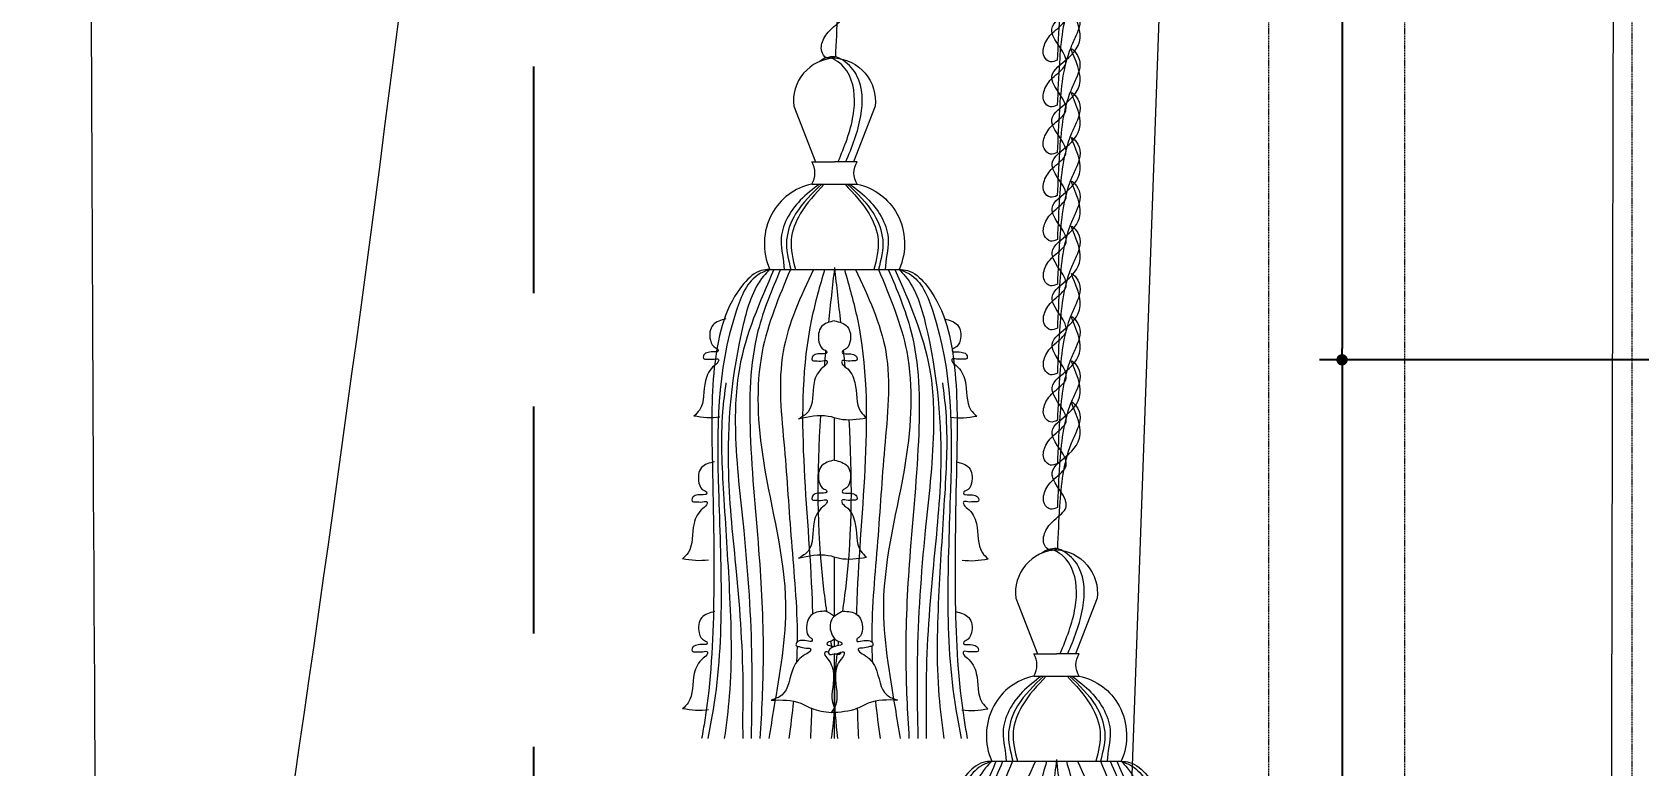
# Model space of a CAD drawing. Header units: inches. Extents: x 274057 to 444617, y 490067 to 635630.
# Drawn here: x 359042.5 to 359396.7, y 492868 to 493029.7 of the extents above; entities that cross this region are included whole.
import ezdxf

# ---------------------------------------------------------------- set-up
doc = ezdxf.new("R2010")
doc.units = ezdxf.units.IN
doc.header["$MEASUREMENT"] = 0
doc.linetypes.add('HIDDEN', pattern=[0.375, 0.25, -0.125])
doc.layers.add('CQ Architectural Window', color=8, linetype='HIDDEN', lineweight=18)
for name, color, linetype in [('CQ curtains and frames', 252, 'Continuous'), ('CQ PANEL DIMENSION', 1, 'Continuous'), ('CQ spot detail elevation', 1, 'Continuous'), ('curtain', 253, 'Continuous'), ('FURNITURE', 252, 'Continuous'), ('gypsum', 31, 'Continuous')]:
    doc.layers.add(name, color=color, linetype=linetype)
doc.styles.get("Standard").update_dxf_attribs({"font": 'arial.ttf'})
doc.dimstyles.new('chester 15', dxfattribs={"dimscale": 0.15, "dimtxt": 150, "dimasz": 100, "dimexe": 100, "dimexo": 0, "dimgap": 80, "dimtad": 1, "dimdec": 0, "dimzin": 0, "dimdsep": 46, "dimtxsty": 'Standard', "dimblk": 'DOT', "dimcen": 100, "dimclrd": 1, "dimclre": 1, "dimclrt": 3, "dimadec": 0, "dimazin": 0, "dimtfac": 1, "dimtdec": 0, "dimtofl": 0, "dimtmove": 0, "dimatfit": 3, "dimfxl": 1, "dimtolj": 1, "dimtzin": 0, "dimlwd": -1, "dimarcsym": 0})
doc.dimstyles.new('chester 5', dxfattribs={"dimscale": 0.05, "dimtxt": 150, "dimasz": 50, "dimexe": 100, "dimexo": 0, "dimgap": 80, "dimtad": 1, "dimdec": 0, "dimzin": 0, "dimdsep": 46, "dimtxsty": 'Standard', "dimblk": 'DOT', "dimcen": 100, "dimclrd": 1, "dimclre": 1, "dimclrt": 3, "dimadec": 0, "dimazin": 0, "dimtfac": 1, "dimtdec": 0, "dimtofl": 0, "dimtmove": 0, "dimatfit": 3, "dimfxl": 1, "dimtolj": 1, "dimtzin": 0, "dimlwd": -1, "dimarcsym": 0})

# ---------------------------------------------------------------- blocks, each defined once
blk = doc.blocks.new('ff-15 window')
at = {"layer": 'CQ Architectural Window', "elevation": -0.03}
for points in [[(354831.91, 513252.52), (359931.91, 513252.52), (359931.91, 510602.52), (354831.91, 510602.52)], [(359881.91, 513202.52), (358971.91, 513202.52), (358971.91, 510652.52), (359881.91, 510652.52)], [(359851.91, 513172.52), (359001.91, 513172.52), (359001.91, 510682.52), (359851.91, 510682.52)]]:
    blk.add_lwpolyline(points, close=True, dxfattribs=at)
blk = doc.blocks.new('_Dot')
at = {"color": 0, "linetype": 'ByBlock', "lineweight": -2}
blk.add_line((-0.5, 0), (-1, 0), dxfattribs=at)
at = {"color": 0, "linetype": 'ByBlock', "const_width": 0.5}
blk.add_lwpolyline([(-0.25, 0, 1), (0.25, 0, 1)], format="xyb", close=True, dxfattribs=at)
blk = doc.blocks.new('*D1277')
at = {"layer": 'CQ PANEL DIMENSION', "color": 1, "lineweight": -2, "transparency": 16777216}
for p, q in [((359413.14, 495198.07), (358858.81, 495198.07)), ((359395.1, 492094.74), (358858.81, 492094.74))]:
    blk.add_line(p, q, dxfattribs=at)
at = {"layer": 'CQ PANEL DIMENSION', "color": 1, "transparency": 16777216}
blk.add_line((358873.81, 495183.07), (358873.81, 492109.74), dxfattribs=at)
at = {"layer": 'Defpoints', "color": 0, "transparency": 16777216}
for p in [(359413.14, 495198.07, 0), (358873.81, 492094.74), (359395.1, 492094.74, -0.03)]:
    blk.add_point(p, dxfattribs=at)
at = {"layer": 'CQ PANEL DIMENSION', "color": 1, "transparency": 16777216, "xscale": 15, "yscale": 15, "zscale": 15}
for p, rotation in [((358873.81, 495198.07), 90), ((358873.81, 492094.74), 270)]:
    blk.add_blockref('_Dot', p, dxfattribs=dict(at, rotation=rotation))
at = {"layer": 'CQ PANEL DIMENSION', "color": 3, "transparency": 16777216, "insert": (358850.32, 493646.4), "char_height": 22.5, "attachment_point": 5, "rotation": 90}
blk.add_mtext('\\A1;3103', dxfattribs=at)
blk = doc.blocks.new('*D1044')
at = {"layer": 'CQ PANEL DIMENSION', "color": 1, "lineweight": -2, "transparency": 16777216}
for p, q in [((361673.43, 517521.28), (361536.56, 517521.28)), ((361731.43, 517262.03), (361536.56, 517262.03))]:
    blk.add_line(p, q, dxfattribs=at)
at = {"layer": 'CQ PANEL DIMENSION', "color": 1, "transparency": 16777216}
blk.add_line((361541.56, 517518.78), (361541.56, 517264.53), dxfattribs=at)
at = {"layer": 'Defpoints', "color": 0, "transparency": 16777216}
for p in [(361673.43, 517521.28, 0), (361541.56, 517262.03), (361731.43, 517262.03, 0)]:
    blk.add_point(p, dxfattribs=at)
at = {"layer": 'CQ PANEL DIMENSION', "color": 1, "transparency": 16777216, "xscale": 2.5, "yscale": 2.5, "zscale": 2.5}
for p, rotation in [((361541.56, 517521.28), 90), ((361541.56, 517262.03), 270)]:
    blk.add_blockref('_Dot', p, dxfattribs=dict(at, rotation=rotation))
at = {"layer": 'CQ PANEL DIMENSION', "color": 3, "transparency": 16777216, "insert": (361533.73, 517391.66), "char_height": 7.5, "attachment_point": 5, "rotation": 90}
blk.add_mtext('\\A1;259', dxfattribs=at)
blk = doc.blocks.new('*D1001')
at = {"layer": 'CQ PANEL DIMENSION', "color": 1, "lineweight": -2, "transparency": 16777216}
for p, q in [((361731.43, 517262.03), (361536.56, 517262.03)), ((361696.43, 516517.28), (361536.56, 516517.28))]:
    blk.add_line(p, q, dxfattribs=at)
at = {"layer": 'CQ PANEL DIMENSION', "color": 1, "transparency": 16777216}
blk.add_line((361541.56, 517259.53), (361541.56, 516519.78), dxfattribs=at)
at = {"layer": 'Defpoints', "color": 0, "transparency": 16777216}
for p in [(361731.43, 517262.03, 0), (361541.56, 516517.28), (361696.43, 516517.28, 0)]:
    blk.add_point(p, dxfattribs=at)
at = {"layer": 'CQ PANEL DIMENSION', "color": 1, "transparency": 16777216, "xscale": 2.5, "yscale": 2.5, "zscale": 2.5}
for p, rotation in [((361541.56, 517262.03), 90), ((361541.56, 516517.28), 270)]:
    blk.add_blockref('_Dot', p, dxfattribs=dict(at, rotation=rotation))
at = {"layer": 'CQ PANEL DIMENSION', "color": 3, "transparency": 16777216, "insert": (361533.75, 516889.66), "char_height": 7.5, "attachment_point": 5, "rotation": 90}
blk.add_mtext('\\A1;745', dxfattribs=at)
blk = doc.blocks.new('tass')
at = {"layer": 'curtain', "color": 42, "lineweight": 0, "ltscale": 1000, "true_color": 0xdba400}
for p, q in [((78219.74, 21088.15, 0), (78229.74, 21088.15, 0)), ((78210.49, 21069.37, 0), (78238.99, 21069.37, 0)), ((78224.74, 21027.33, 0), (78224.74, 21036.71, 0)), ((78224.74, 20992.91, 0), (78224.74, 21005.99, 0)), ((78224.74, 20986.2, 0), (78224.74, 20987.93, 0)), ((78224.74, 20965.98, 0), (78224.74, 20984.61, 0))]:
    blk.add_line(p, q, dxfattribs=at)
at = {"layer": 'curtain', "color": 42, "lineweight": 0, "ltscale": 1000, "true_color": 0xdba400, "elevation": 0}
for points in [[(78224.74, 21115.98, 0.434975), (78215.78, 21105.33), (78220.55, 21093.09)], [(78224.74, 21115.98, -0.434975), (78233.7, 21105.33), (78228.94, 21093.09)], [(78219.74, 21088.15, 0.282984), (78219.74, 21093.09), (78224.74, 21093.09)], [(78229.74, 21088.15, -0.282984), (78229.74, 21093.09), (78224.74, 21093.09)], [(78219.74, 21088.15, 0.222128), (78210.93, 21081.58, 0.232561), (78210.49, 21069.37, 0.647746)], [(78229.74, 21088.15, -0.222128), (78238.55, 21081.58, -0.232561), (78238.99, 21069.37, -0.647746)]]:
    blk.add_lwpolyline(points, format="xyb", dxfattribs=at)
at = {"layer": 'curtain', "color": 42, "lineweight": 0, "ltscale": 1000, "true_color": 0xdba400}
for points in [[(78225.57, 21093.14, 0), (78228.87, 21103.28, 0), (78228.02, 21112.12, 0), (78224.93, 21115.53, 0), (78223.06, 21116.03, 0), (78221.49, 21115.23, 0)], [(78227.24, 21093.09, 0), (78230.55, 21103.23, 0), (78229.7, 21112.07, 0), (78226.72, 21115.4, 0), (78224.74, 21116.25, 0), (78222.97, 21116.01, 0)], [(78221.43, 21088.15, 0), (78217.21, 21084.6, 0), (78212.98, 21075.76, 0), (78213.64, 21069.37, 0), (78213.64, 21069.28, 0)], [(78221.94, 21088.15, 0), (78216.18, 21081.59, 0), (78214.2, 21075.86, 0), (78215.13, 21069.37, 0)], [(78222.5, 21088.15, 0), (78217.17, 21081.59, 0), (78215.2, 21075.86, 0), (78216.13, 21069.37, 0)], [(78227.07, 21088.15, 0), (78232.39, 21081.59, 0), (78234.37, 21075.86, 0), (78233.44, 21069.37, 0)], [(78227.63, 21088.15, 0), (78233.39, 21081.59, 0), (78235.37, 21075.86, 0), (78234.44, 21069.37, 0)], [(78228.14, 21088.15, 0), (78232.35, 21084.6, 0), (78236.59, 21075.76, 0), (78235.93, 21069.37, 0), (78235.93, 21069.28, 0)], [(78200.8, 21058.45, 0), (78197.97, 21057.14, 0), (78197.39, 21053.74, 0), (78198.55, 21052.07, 0), (78199.06, 21051.78, 0), (78199.06, 21051.27, 0), (78198.77, 21051.2, 0), (78197.17, 21051.13, 0), (78196.08, 21050.69, 0), (78195.87, 21050.33, 0), (78195.87, 21049.75, 0), (78196.59, 21049.6, 0), (78198.19, 21049.6, 0), (78199.2, 21049.53, 0), (78199.2, 21049.24, 0), (78198.26, 21048.15, 0), (78196.3, 21044.82, 0), (78195, 21038.37, 0), (78193.74, 21037.01, 0)], [(78224.74, 21058.05, 0), (78221.91, 21056.75, 0), (78221.33, 21053.34, 0), (78222.49, 21051.67, 0), (78223, 21051.38, 0), (78223, 21050.88, 0), (78222.71, 21050.8, 0), (78221.11, 21050.73, 0), (78220.02, 21050.3, 0), (78219.81, 21049.93, 0), (78219.81, 21049.35, 0), (78220.53, 21049.21, 0), (78222.13, 21049.21, 0), (78223.14, 21049.14, 0), (78223.14, 21048.85, 0), (78222.2, 21047.76, 0), (78220.24, 21044.42, 0), (78218.94, 21037.97, 0), (78216.85, 21036.43, 0)], [(78224.74, 21058.05, 0), (78227.57, 21056.75, 0), (78228.15, 21053.34, 0), (78226.99, 21051.67, 0), (78226.48, 21051.38, 0), (78226.48, 21050.88, 0), (78226.77, 21050.8, 0), (78228.37, 21050.73, 0), (78229.46, 21050.3, 0), (78229.68, 21049.93, 0), (78229.68, 21049.35, 0), (78228.95, 21049.21, 0), (78227.35, 21049.21, 0), (78226.34, 21049.14, 0), (78226.34, 21048.85, 0), (78227.28, 21047.76, 0), (78229.24, 21044.42, 0), (78230.55, 21037.97, 0), (78231.8, 21036.62, 0)], [(78249.03, 21058.45, 0), (78251.86, 21057.14, 0), (78252.44, 21053.74, 0), (78251.28, 21052.07, 0), (78250.77, 21051.78, 0), (78250.77, 21051.27, 0), (78251.06, 21051.2, 0), (78252.66, 21051.13, 0), (78253.75, 21050.69, 0), (78253.96, 21050.33, 0), (78253.96, 21049.75, 0), (78253.24, 21049.6, 0), (78251.64, 21049.6, 0), (78250.63, 21049.53, 0), (78250.63, 21049.24, 0), (78251.57, 21048.15, 0), (78253.53, 21044.82, 0), (78254.84, 21038.37, 0), (78256.09, 21037.01, 0)], [(78216.85, 21036.43, 0), (78223.38, 21037.05, 0), (78225.88, 21036.42, 0), (78231.8, 21036.62, 0)], [(78198.28, 21026.97, 0), (78195.45, 21025.67, 0), (78194.87, 21022.26, 0), (78196.03, 21020.59, 0), (78196.54, 21020.3, 0), (78196.54, 21019.8, 0), (78196.25, 21019.72, 0), (78194.65, 21019.65, 0), (78193.56, 21019.22, 0), (78193.35, 21018.85, 0), (78193.35, 21018.27, 0), (78194.07, 21018.13, 0), (78195.67, 21018.13, 0), (78196.68, 21018.06, 0), (78196.68, 21017.77, 0), (78195.74, 21016.68, 0), (78193.78, 21013.34, 0), (78192.48, 21006.89, 0), (78191.22, 21005.53, 0)], [(78224.74, 21027.33, 0), (78221.91, 21026.03, 0), (78221.33, 21022.62, 0), (78222.49, 21020.95, 0), (78223, 21020.66, 0), (78223, 21020.16, 0), (78222.71, 21020.08, 0), (78221.11, 21020.01, 0), (78220.02, 21019.58, 0), (78219.81, 21019.21, 0), (78219.81, 21018.63, 0), (78220.53, 21018.49, 0), (78222.13, 21018.49, 0), (78223.14, 21018.42, 0), (78223.14, 21018.13, 0), (78222.2, 21017.04, 0), (78220.24, 21013.7, 0), (78218.94, 21007.25, 0), (78216.85, 21005.71, 0)], [(78224.74, 21027.33, 0), (78227.57, 21026.03, 0), (78228.15, 21022.62, 0), (78226.99, 21020.95, 0), (78226.48, 21020.66, 0), (78226.48, 21020.16, 0), (78226.77, 21020.08, 0), (78228.37, 21020.01, 0), (78229.46, 21019.58, 0), (78229.68, 21019.21, 0), (78229.68, 21018.63, 0), (78228.95, 21018.49, 0), (78227.35, 21018.49, 0), (78226.34, 21018.42, 0), (78226.34, 21018.13, 0), (78227.28, 21017.04, 0), (78229.24, 21013.7, 0), (78230.55, 21007.25, 0), (78231.8, 21005.9, 0)], [(78251.55, 21026.97, 0), (78254.38, 21025.67, 0), (78254.96, 21022.26, 0), (78253.8, 21020.59, 0), (78253.29, 21020.3, 0), (78253.29, 21019.8, 0), (78253.58, 21019.72, 0), (78255.18, 21019.65, 0), (78256.27, 21019.22, 0), (78256.48, 21018.85, 0), (78256.48, 21018.27, 0), (78255.76, 21018.13, 0), (78254.16, 21018.13, 0), (78253.15, 21018.06, 0), (78253.15, 21017.77, 0), (78254.09, 21016.68, 0), (78256.05, 21013.34, 0), (78257.36, 21006.89, 0), (78258.61, 21005.53, 0)], [(78216.85, 21005.71, 0), (78223.38, 21006.33, 0), (78225.88, 21005.7, 0), (78231.8, 21005.9, 0)], [(78198.32, 20993.93, 0), (78195.49, 20992.62, 0), (78194.91, 20989.21, 0), (78196.07, 20987.55, 0), (78196.57, 20987.26, 0), (78196.57, 20986.75, 0), (78196.28, 20986.68, 0), (78194.69, 20986.6, 0), (78193.6, 20986.17, 0), (78193.38, 20985.81, 0), (78193.38, 20985.23, 0), (78194.11, 20985.08, 0), (78195.7, 20985.08, 0), (78196.72, 20985.01, 0), (78196.72, 20984.72, 0), (78195.78, 20983.63, 0), (78193.82, 20980.3, 0), (78192.51, 20973.84, 0), (78191.25, 20972.49, 0)], [(78222.84, 20994.04, 0), (78219.81, 20993.32, 0), (78218.56, 20990.1, 0), (78219.37, 20988.23, 0), (78219.81, 20987.85, 0), (78219.71, 20987.35, 0), (78219.41, 20987.33, 0), (78217.83, 20987.58, 0), (78216.67, 20987.37, 0), (78216.39, 20987.06, 0), (78216.27, 20986.49, 0), (78216.96, 20986.2, 0), (78218.52, 20985.89, 0), (78219.5, 20985.61, 0), (78219.44, 20985.33, 0), (78218.3, 20984.45, 0), (78215.72, 20981.57, 0), (78213.16, 20975.51, 0), (78210.81, 20974.41, 0)], [(78226.64, 20994.04, 0), (78224.13, 20992.19, 0), (78224.24, 20988.74, 0), (78225.71, 20987.34, 0), (78226.26, 20987.15, 0), (78226.36, 20986.66, 0), (78226.09, 20986.53, 0), (78224.54, 20986.14, 0), (78223.56, 20985.49, 0), (78223.42, 20985.1, 0), (78223.54, 20984.53, 0), (78224.28, 20984.53, 0), (78225.84, 20984.85, 0), (78226.85, 20984.98, 0), (78226.91, 20984.69, 0), (78226.2, 20983.44, 0), (78224.94, 20979.78, 0), (78224.95, 20973.2, 0), (78223.98, 20971.62, 0)], [(78226.64, 20994.04, 0), (78229.67, 20993.32, 0), (78230.92, 20990.1, 0), (78230.12, 20988.23, 0), (78229.67, 20987.85, 0), (78229.78, 20987.35, 0), (78230.07, 20987.33, 0), (78231.65, 20987.58, 0), (78232.81, 20987.37, 0), (78233.09, 20987.06, 0), (78233.21, 20986.49, 0), (78232.53, 20986.2, 0), (78230.96, 20985.89, 0), (78229.98, 20985.61, 0), (78230.04, 20985.33, 0), (78231.18, 20984.45, 0), (78233.76, 20981.57, 0), (78236.33, 20975.51, 0), (78238.67, 20974.41, 0)], [(78251.52, 20993.93, 0), (78254.35, 20992.62, 0), (78254.93, 20989.21, 0), (78253.76, 20987.55, 0), (78253.26, 20987.26, 0), (78253.26, 20986.75, 0), (78253.55, 20986.68, 0), (78255.14, 20986.6, 0), (78256.23, 20986.17, 0), (78256.45, 20985.81, 0), (78256.45, 20985.23, 0), (78255.72, 20985.08, 0), (78254.13, 20985.08, 0), (78253.11, 20985.01, 0), (78253.11, 20984.72, 0), (78254.05, 20983.63, 0), (78256.01, 20980.3, 0), (78257.32, 20973.84, 0), (78258.58, 20972.49, 0)], [(78238.67, 20974.41, 0), (78232.16, 20973.72, 0), (78229.82, 20972.61, 0), (78223.98, 20971.62, 0)]]:
    blk.add_spline(points, degree=3, dxfattribs=at)
for points, knots in [([(78210.49, 21069.37, 0), (78209.85, 21069.33, 0), (78207.59, 21069.19, 0), (78201.07, 21062.98, 0), (78197.46, 21048.19, 0), (78197.82, 21024.49, 0), (78198.52, 20998.1, 0), (78197.45, 20977.22, 0), (78195.71, 20967.31, 0), (78195.46, 20965.98, 0)], [0, 0, 0, 0, 1.88546, 6.692223, 25.03677, 45.785579, 78.040267, 104.189263, 108.247754, 108.247754, 108.247754, 108.247754]), ([(78210.49, 21069.37, 0), (78209.69, 21069.07, 0), (78205.83, 21067.63, 0), (78198.66, 21049.87, 0), (78198.89, 21018.18, 0), (78200.73, 20986.07, 0), (78197.24, 20968.1, 0), (78196.81, 20965.98, 0)], [0, 0, 0, 0, 2.515357, 12.157325, 51.767584, 100.17516, 106.680385, 106.680385, 106.680385, 106.680385]), ([(78210.49, 21069.37, 0), (78210.02, 21068.89, 0), (78206.86, 21065.62, 0), (78202.4, 21050.07, 0), (78200.34, 21028.19, 0), (78203.36, 21001.26, 0), (78204.79, 20981.78, 0), (78204.44, 20969.49, 0), (78204.54, 20965.98, 0)], [0, 0, 0, 0, 2.007034, 13.599116, 46.514064, 68.263556, 94.567068, 105.104983, 105.104983, 105.104983, 105.104983]), ([(78211.41, 21069.37, 0), (78208.28, 21062.24, 0), (78203.23, 21050.77, 0), (78202.53, 21030.9, 0), (78205.18, 21009.6, 0), (78206.73, 20987.04, 0), (78206.48, 20971.74, 0), (78206.36, 20965.98, 0)], [0, 0, 0, 0, 23.11123, 37.13989, 58.938099, 87.56344, 104.848877, 104.848877, 104.848877, 104.848877]), ([(78212.87, 21069.37, 0), (78210.97, 21064.91, 0), (78206.1, 21053.43, 0), (78205.73, 21031.43, 0), (78208.26, 21007.57, 0), (78209.35, 20985.11, 0), (78208.67, 20971.85, 0), (78208.32, 20965.98, 0)], [0, 0, 0, 0, 14.461806, 37.172593, 64.608028, 86.813347, 104.448719, 104.448719, 104.448719, 104.448719]), ([(78215.04, 21069.37, 0), (78212.54, 21063.42, 0), (78206.88, 21049.97, 0), (78208.47, 21024.29, 0), (78216, 20998.64, 0), (78212.25, 20978.06, 0), (78210.64, 20968.23, 0), (78210.28, 20965.98, 0)], [0, 0, 0, 0, 19.16217, 43.282185, 75.216668, 98.196351, 105.022244, 105.022244, 105.022244, 105.022244]), ([(78220.12, 21069.37, 0), (78217.33, 21063.44, 0), (78211.46, 21050.95, 0), (78213.89, 21030.08, 0), (78215.1, 21009.22, 0), (78216.56, 20994.93, 0), (78216.52, 20987.53, 0), (78216.52, 20987.23, 0)], [0, 0, 0, 0, 19.313115, 40.610909, 61.195171, 82.530094, 83.430851, 83.430851, 83.430851, 83.430851]), ([(78222.56, 21069.37, 0), (78221.52, 21065.74, 0), (78217.6, 21052.12, 0), (78217.4, 21027.28, 0), (78219.54, 21005.7, 0), (78219.86, 20994.38, 0), (78219.89, 20993.38, 0)], [0, 0, 0, 0, 11.321596, 42.431835, 73.453337, 76.475104, 76.475104, 76.475104, 76.475104]), ([(78226.92, 21069.37, 0), (78227.97, 21065.74, 0), (78231.88, 21052.12, 0), (78232.08, 21027.28, 0), (78229.95, 21005.7, 0), (78229.62, 20994.38, 0), (78229.59, 20993.38, 0)], [0, 0, 0, 0, 11.321596, 42.431835, 73.453337, 76.475104, 76.475104, 76.475104, 76.475104]), ([(78229.36, 21069.37, 0), (78232.15, 21063.44, 0), (78238.02, 21050.95, 0), (78235.59, 21030.08, 0), (78234.38, 21009.22, 0), (78232.92, 20994.93, 0), (78232.96, 20987.53, 0), (78232.96, 20987.23, 0)], [0, 0, 0, 0, 19.313115, 40.610909, 61.195171, 82.530094, 83.430851, 83.430851, 83.430851, 83.430851]), ([(78234.44, 21069.37, 0), (78236.94, 21063.42, 0), (78242.6, 21049.97, 0), (78241.01, 21024.29, 0), (78233.48, 20998.64, 0), (78237.24, 20978.06, 0), (78238.84, 20968.23, 0), (78239.2, 20965.98, 0)], [0, 0, 0, 0, 19.16217, 43.282185, 75.216668, 98.196351, 105.022244, 105.022244, 105.022244, 105.022244]), ([(78236.61, 21069.37, 0), (78238.51, 21064.91, 0), (78243.38, 21053.43, 0), (78243.75, 21031.43, 0), (78241.22, 21007.57, 0), (78240.13, 20985.11, 0), (78240.81, 20971.85, 0), (78241.17, 20965.98, 0)], [0, 0, 0, 0, 14.461806, 37.172593, 64.608028, 86.813347, 104.448719, 104.448719, 104.448719, 104.448719]), ([(78238.07, 21069.37, 0), (78241.21, 21062.24, 0), (78246.25, 21050.77, 0), (78246.95, 21030.9, 0), (78244.3, 21009.6, 0), (78242.75, 20987.04, 0), (78243, 20971.74, 0), (78243.13, 20965.98, 0)], [0, 0, 0, 0, 23.11123, 37.13989, 58.938099, 87.56344, 104.848877, 104.848877, 104.848877, 104.848877]), ([(78238.99, 21069.37, 0), (78239.79, 21069.07, 0), (78243.65, 21067.63, 0), (78250.82, 21049.87, 0), (78250.59, 21018.18, 0), (78248.75, 20986.07, 0), (78252.25, 20968.1, 0), (78252.68, 20965.98, 0)], [0, 0, 0, 0, 2.515357, 12.157325, 51.767584, 100.17516, 106.680385, 106.680385, 106.680385, 106.680385]), ([(78238.99, 21069.37, 0), (78239.46, 21068.89, 0), (78242.62, 21065.62, 0), (78247.08, 21050.07, 0), (78249.14, 21028.19, 0), (78246.12, 21001.26, 0), (78244.69, 20981.78, 0), (78245.04, 20969.49, 0), (78244.94, 20965.98, 0)], [0, 0, 0, 0, 2.007034, 13.599116, 46.514064, 68.263556, 94.567068, 105.104983, 105.104983, 105.104983, 105.104983]), ([(78238.99, 21069.37, 0), (78239.63, 21069.33, 0), (78241.89, 21069.19, 0), (78248.41, 21062.98, 0), (78252.02, 21048.19, 0), (78251.66, 21024.49, 0), (78250.97, 20998.1, 0), (78252.04, 20977.22, 0), (78253.77, 20967.31, 0), (78254.02, 20965.98, 0)], [0, 0, 0, 0, 1.88546, 6.692223, 25.03677, 45.785579, 78.040267, 104.189263, 108.247754, 108.247754, 108.247754, 108.247754]), ([(78200.53, 20965.98, 0), (78200.98, 20969.09, 0), (78202.37, 20979.89, 0), (78201.8, 20998, 0), (78200.39, 21018.79, 0), (78199.56, 21034.14, 0), (78200.59, 21042.23, 0), (78200.86, 21044.36, 0)], [5.059628, 5.059628, 5.059628, 5.059628, 14.477933, 37.724665, 59.153291, 77.15639, 83.59054, 83.59054, 83.59054, 83.59054]), ([(78248.95, 20965.98, 0), (78248.5, 20969.09, 0), (78247.12, 20979.89, 0), (78247.68, 20998, 0), (78249.09, 21018.79, 0), (78249.92, 21034.14, 0), (78248.89, 21042.23, 0), (78248.62, 21044.36, 0)], [5.059628, 5.059628, 5.059628, 5.059628, 14.477933, 37.724665, 59.153291, 77.15639, 83.59054, 83.59054, 83.59054, 83.59054]), ([(78221.64, 21037.19, 0), (78220.85, 21024.62, 0), (78220.77, 21010.2, 0), (78222.73, 20995.82, 0), (78222.99, 20993.96, 0)], [32.552342, 32.552342, 32.552342, 32.552342, 70.272536, 75.866413, 75.866413, 75.866413, 75.866413]), ([(78227.9, 21036.23, 0), (78228.63, 21023.98, 0), (78228.67, 21009.88, 0), (78226.75, 20995.82, 0), (78226.49, 20993.96, 0)], [33.509366, 33.509366, 33.509366, 33.509366, 70.272536, 75.866413, 75.866413, 75.866413, 75.866413]), ([(78224.74, 20987.93, 0), (78224.48, 20987.63, 0), (78224, 20987.29, 0), (78223.18, 20987.3, 0), (78222.99, 20986.63, 0), (78223.79, 20986.42, 0), (78224.3, 20986.34, 0), (78224.74, 20986.2, 0)], [7.456516, 7.456516, 7.456516, 7.456516, 8.604971, 9.189876, 9.697377, 9.996568, 11.386627, 11.386627, 11.386627, 11.386627]), ([(78223.41, 20984.94, 0), (78223.08, 20985.06, 0), (78222.63, 20985.22, 0), (78222.5, 20984.25, 0), (78224, 20982.88, 0), (78225.12, 20978.92, 0), (78223.65, 20974.98, 0), (78224.66, 20972.92, 0), (78224.74, 20972.78, 0)], [16.303462, 16.303462, 16.303462, 16.303462, 17.124618, 17.414629, 18.85427, 22.722221, 29.305613, 29.787645, 29.787645, 29.787645, 29.787645]), ([(78225.27, 20984.69, 0), (78224.97, 20981.86, 0), (78224.5, 20975.62, 0), (78224.99, 20969.39, 0), (78225.43, 20965.98, 0)], [85.18572, 85.18572, 85.18572, 85.18572, 93.715267, 104.052116, 104.052116, 104.052116, 104.052116]), ([(78226.07, 20984.94, 0), (78226.07, 20984.77, 0), (78225.98, 20984.34, 0), (78225.28, 20984.53, 0), (78224.89, 20984.59, 0), (78224.74, 20984.61, 0)], [13.33354, 13.33354, 13.33354, 13.33354, 13.769673, 14.509669, 14.970828, 14.970828, 14.970828, 14.970828]), ([(78210.81, 20974.41, 0), (78213.06, 20974.47, 0), (78216.21, 20974.56, 0), (78220.17, 20972.14, 0), (78222.53, 20971.82, 0), (78224.05, 20971.71, 0)], [0, 0, 0, 0, 6.553714, 9.139118, 13.637218, 13.637218, 13.637218, 13.637218])]:
    blk.add_open_spline(points, degree=3, knots=knots, dxfattribs=at)
for points in [[(78224.74, 21069.76, 0), (78224.29, 21065.73, 0), (78223.84, 21061.7, 0), (78223.42, 21057.67, 0)], [(78224.74, 21069.76, 0), (78225.19, 21065.73, 0), (78225.64, 21061.7, 0), (78226.06, 21057.67, 0)], [(78222.8, 21051.55, 0), (78222.69, 21050.36, 0), (78222.58, 21049.16, 0), (78222.47, 21047.97, 0)], [(78226.68, 21051.55, 0), (78226.79, 21050.36, 0), (78226.91, 21049.16, 0), (78227.01, 21047.97, 0)], [(78199.47, 21036.78, 0), (78197.6, 21036.45, 0), (78195.67, 21036.73, 0), (78193.74, 21037.01, 0)], [(78250.36, 21036.78, 0), (78252.23, 21036.45, 0), (78254.16, 21036.73, 0), (78256.09, 21037.01, 0)], [(78196.95, 21005.3, 0), (78195.08, 21004.97, 0), (78193.15, 21005.25, 0), (78191.22, 21005.53, 0)], [(78252.88, 21005.3, 0), (78254.75, 21004.97, 0), (78256.68, 21005.25, 0), (78258.61, 21005.53, 0)], [(78222.84, 20994.04, 0), (78223.53, 20993.7, 0), (78224.22, 20993.36, 0), (78224.74, 20992.91, 0)], [(78216.5, 20986.31, 0), (78216.48, 20985.12, 0), (78216.44, 20983.94, 0), (78216.38, 20982.75, 0)], [(78223.89, 20987.36, 0), (78223.95, 20986.89, 0), (78224.01, 20986.41, 0), (78224.07, 20985.93, 0)], [(78225.59, 20987.36, 0), (78225.55, 20987.04, 0), (78225.51, 20986.71, 0), (78225.47, 20986.38, 0)], [(78232.98, 20986.31, 0), (78233, 20985.12, 0), (78233.04, 20983.94, 0), (78233.1, 20982.75, 0)], [(78196.99, 20972.26, 0), (78195.12, 20971.92, 0), (78193.18, 20972.21, 0), (78191.25, 20972.49, 0)], [(78215.7, 20974.2, 0), (78215.41, 20971.45, 0), (78215.06, 20968.72, 0), (78214.67, 20965.98, 0)], [(78219.71, 20972.58, 0), (78219.64, 20970.38, 0), (78219.55, 20968.18, 0), (78219.46, 20965.98, 0)], [(78224.67, 20972.9, 0), (78224.57, 20970.59, 0), (78224.35, 20968.28, 0), (78224.05, 20965.98, 0)], [(78229.77, 20972.58, 0), (78229.84, 20970.38, 0), (78229.93, 20968.18, 0), (78230.02, 20965.98, 0)], [(78233.78, 20974.2, 0), (78234.07, 20971.45, 0), (78234.43, 20968.72, 0), (78234.81, 20965.98, 0)], [(78252.84, 20972.26, 0), (78254.71, 20971.92, 0), (78256.65, 20972.21, 0), (78258.58, 20972.49, 0)]]:
    blk.add_open_spline(points, degree=3, dxfattribs=at)
blk = doc.blocks.new('emb')
at = {"layer": 'FURNITURE', "color": 40, "lineweight": 0, "ltscale": 1000}
for points in [[(44298.92, -14334.48, 0), (44299.4, -14325.07, 0), (44301.89, -14311.41, 0), (44303.06, -14308.78, 0), (44303.43, -14303.58, 0), (44302.26, -14302.17, 0), (44303.97, -14308.31, 0), (44297.73, -14318.28, 0), (44300.84, -14325.28, 0), (44298.22, -14328.14, 0), (44296.22, -14330.8, 0), (44296.05, -14333.65, 0), (44297.43, -14334.85, 0), (44298.92, -14334.48, 0)], [(44347.82, -14335.22, 0), (44348.31, -14325.81, 0), (44350.8, -14312.15, 0), (44351.96, -14309.52, 0), (44352.33, -14304.33, 0), (44351.16, -14302.91, 0), (44352.87, -14309.05, 0), (44346.64, -14319.02, 0), (44349.74, -14326.02, 0), (44347.13, -14328.88, 0), (44345.13, -14331.54, 0), (44344.96, -14334.39, 0), (44346.34, -14335.59, 0), (44347.82, -14335.22, 0)], [(44347.82, -14345.13, 0), (44348.31, -14335.73, 0), (44350.8, -14322.06, 0), (44351.96, -14319.44, 0), (44352.33, -14314.24, 0), (44351.16, -14312.83, 0), (44352.87, -14318.97, 0), (44346.64, -14328.94, 0), (44349.74, -14335.94, 0), (44347.13, -14338.8, 0), (44345.13, -14341.46, 0), (44344.96, -14344.31, 0), (44346.34, -14345.51, 0), (44347.82, -14345.13, 0)], [(44347.82, -14355.54, 0), (44348.31, -14346.13, 0), (44350.8, -14332.47, 0), (44351.96, -14329.84, 0), (44352.33, -14324.64, 0), (44351.16, -14323.23, 0), (44352.87, -14329.37, 0), (44346.64, -14339.34, 0), (44349.74, -14346.34, 0), (44347.13, -14349.2, 0), (44345.13, -14351.86, 0), (44344.96, -14354.71, 0), (44346.34, -14355.91, 0), (44347.82, -14355.54, 0)], [(44347.82, -14365.06, 0), (44348.31, -14355.65, 0), (44350.8, -14341.99, 0), (44351.96, -14339.36, 0), (44352.33, -14334.17, 0), (44351.16, -14332.75, 0), (44352.87, -14338.9, 0), (44346.64, -14348.86, 0), (44349.74, -14355.86, 0), (44347.13, -14358.73, 0), (44345.13, -14361.39, 0), (44344.96, -14364.23, 0), (44346.34, -14365.43, 0), (44347.82, -14365.06, 0)], [(44347.86, -14374.72, 0), (44348.35, -14365.32, 0), (44350.84, -14351.65, 0), (44352, -14349.03, 0), (44352.37, -14343.83, 0), (44351.2, -14342.42, 0), (44352.91, -14348.56, 0), (44346.68, -14358.52, 0), (44349.78, -14365.53, 0), (44347.17, -14368.39, 0), (44345.17, -14371.05, 0), (44345, -14373.9, 0), (44346.38, -14375.09, 0), (44347.86, -14374.72, 0)], [(44347.86, -14384.6, 0), (44348.35, -14375.2, 0), (44350.84, -14361.53, 0), (44352, -14358.91, 0), (44352.37, -14353.71, 0), (44351.2, -14352.3, 0), (44352.91, -14358.44, 0), (44346.68, -14368.4, 0), (44349.78, -14375.41, 0), (44347.17, -14378.27, 0), (44345.17, -14380.93, 0), (44345, -14383.78, 0), (44346.38, -14384.98, 0), (44347.86, -14384.6, 0)], [(44347.86, -14394.28, 0), (44348.35, -14384.87, 0), (44350.84, -14371.21, 0), (44352, -14368.58, 0), (44352.37, -14363.39, 0), (44351.2, -14361.97, 0), (44352.91, -14368.11, 0), (44346.68, -14378.08, 0), (44349.78, -14385.08, 0), (44347.17, -14387.95, 0), (44345.17, -14390.61, 0), (44345, -14393.45, 0), (44346.38, -14394.65, 0), (44347.86, -14394.28, 0)], [(44347.86, -14404.2, 0), (44348.35, -14394.79, 0), (44350.84, -14381.13, 0), (44352, -14378.5, 0), (44352.37, -14373.3, 0), (44351.2, -14371.89, 0), (44352.91, -14378.03, 0), (44346.68, -14388, 0), (44349.78, -14395, 0), (44347.17, -14397.86, 0), (44345.17, -14400.52, 0), (44345, -14403.37, 0), (44346.38, -14404.57, 0), (44347.86, -14404.2, 0)], [(44347.86, -14414.6, 0), (44348.35, -14405.19, 0), (44350.84, -14391.53, 0), (44352, -14388.9, 0), (44352.37, -14383.71, 0), (44351.2, -14382.29, 0), (44352.91, -14388.43, 0), (44346.68, -14398.4, 0), (44349.78, -14405.4, 0), (44347.17, -14408.27, 0), (44345.17, -14410.92, 0), (44345, -14413.77, 0), (44346.38, -14414.97, 0), (44347.86, -14414.6, 0)], [(44347.86, -14424.12, 0), (44348.35, -14414.72, 0), (44350.84, -14401.05, 0), (44352, -14398.42, 0), (44352.37, -14393.23, 0), (44351.2, -14391.82, 0), (44352.91, -14397.96, 0), (44346.68, -14407.92, 0), (44349.78, -14414.93, 0), (44347.17, -14417.79, 0), (44345.17, -14420.45, 0), (44345, -14423.3, 0), (44346.38, -14424.49, 0), (44347.86, -14424.12, 0)], [(44347.86, -14433.84, 0), (44348.35, -14424.43, 0), (44350.84, -14410.77, 0), (44352, -14408.14, 0), (44352.37, -14402.94, 0), (44351.2, -14401.53, 0), (44352.91, -14407.67, 0), (44346.68, -14417.64, 0), (44349.78, -14424.64, 0), (44347.17, -14427.5, 0), (44345.17, -14430.16, 0), (44345, -14433.01, 0), (44346.38, -14434.21, 0), (44347.86, -14433.84, 0)], [(44347.86, -14442.91, 0), (44348.35, -14433.5, 0), (44350.84, -14419.84, 0), (44352, -14417.21, 0), (44352.37, -14412.02, 0), (44351.2, -14410.6, 0), (44352.91, -14416.75, 0), (44346.68, -14426.71, 0), (44349.78, -14433.71, 0), (44347.17, -14436.58, 0), (44345.17, -14439.24, 0), (44345, -14442.08, 0), (44346.38, -14443.28, 0), (44347.86, -14442.91, 0)]]:
    blk.add_spline(points, degree=3, dxfattribs=at)
at = {"layer": 'FURNITURE', "color": 40, "lineweight": 0}
for p in [(-33926.02, -35450.7, 0), (-33877.08, -35559.14, 0)]:
    blk.add_blockref('tass', p, dxfattribs=at)
blk = doc.blocks.new('curtain')
at = {"layer": 'FURNITURE', "lineweight": 0, "elevation": 0}
for points in [[(3372.04, -4.16), (3378.48, 2875.9)], [(3243.8, 70.15), (3277.39, 1010.47)]]:
    blk.add_lwpolyline(points, dxfattribs=at)
at = {"layer": 'FURNITURE', "lineweight": 0}
blk.add_open_spline([(3040.99, 541.3, 0), (3039.34, 719.92, 0), (3038.45, 898.46, 0), (3038.22, 1076.97, 0)], degree=3, dxfattribs=at)
blk.add_open_spline([(3124.98, 1072.42, 0), (3083.77, 694.47, 0), (3034.74, 461.9, 0), (2976.73, 76.4, 0), (2997.92, 75.25, 0), (3077.17, 74.56, 0), (3149.73, 74.97, 0), (3215.27, 75.59, 0), (3245.45, 71.56, 0), (3242.05, 60.99, 0), (3204.45, 51.07, 0), (3164.33, 45.07, 0), (3119.61, 31.97, 0), (3146.2, 17.45, 0), (3229.32, 5.06, 0), (3310.11, -1.09, 0), (3372.04, -4.16, 0)], degree=3, knots=[243.627905, 243.627905, 243.627905, 243.627905, 1067.803273, 1090.343366, 1101.041024, 1124.788132, 1253.632328, 1281.505184, 1291.97919, 1296.93529, 1312.115972, 1346.838143, 1377.534104, 1387.5713, 1425.177123, 1558.4068, 1558.4068, 1558.4068, 1558.4068], dxfattribs=at)
at = {"layer": 'gypsum', "color": 1}
blk.add_blockref('emb', (-41096.34, 15239.85, 0), dxfattribs=at)
blk = doc.blocks.new('*D1480')
at = {"layer": 'CQ PANEL DIMENSION', "color": 1, "lineweight": -2, "transparency": 16777216}
for p, q in [((358368.71, 492980.24), (358368.71, 493342.24)), ((360075.1, 492980.24), (360075.1, 493342.24))]:
    blk.add_line(p, q, dxfattribs=at)
at = {"layer": 'CQ PANEL DIMENSION', "color": 1, "transparency": 16777216}
blk.add_line((358383.71, 493327.24), (360060.1, 493327.24), dxfattribs=at)
at = {"layer": 'Defpoints', "color": 0, "transparency": 16777216}
for p in [(360075.1, 493327.24), (358368.71, 492980.24, -0.03), (360075.1, 492980.24, 0)]:
    blk.add_point(p, dxfattribs=at)
at = {"layer": 'CQ PANEL DIMENSION', "color": 1, "transparency": 16777216, "xscale": 15, "yscale": 15, "zscale": 15, "rotation": 180}
blk.add_blockref('_Dot', (358368.71, 493327.24), dxfattribs=at)
at = {"layer": 'CQ PANEL DIMENSION', "color": 1, "transparency": 16777216, "xscale": 15, "yscale": 15, "zscale": 15}
blk.add_blockref('_Dot', (360075.1, 493327.24), dxfattribs=at)
at = {"layer": 'CQ PANEL DIMENSION', "color": 3, "transparency": 16777216, "insert": (359221.9, 493350.73), "char_height": 22.5, "attachment_point": 5}
blk.add_mtext('\\A1;1706', dxfattribs=at)
blk = doc.blocks.new('tv cabinet fireplace')
at = {"layer": 'CQ PANEL DIMENSION'}
for base, p1, p2, picture, middle in [((361541.56, 517262.03, 0.09), (361673.43, 517521.28, 0.09), (361731.43, 517262.03, 0.09), '*D1044', (361533.73, 517391.66, 0.09)), ((361541.56, 516517.28, 0.09), (361731.43, 517262.03, 0.09), (361696.43, 516517.28, 0.09), '*D1001', (361533.75, 516889.66, 0.09))]:
    dim = blk.add_linear_dim(base=base, p1=p1, p2=p2, angle=90, dimstyle='chester 5', override={"dimtmove": 1}, dxfattribs=at)
    dim.commit()
    dim.dimension.update_dxf_attribs({"geometry": picture, "text_midpoint": middle})

msp = doc.modelspace()

# ---------------------------------------------------------------- hatches: boundary and pattern name
at = {"layer": 'CQ curtains and frames', "linetype": 'ByBlock', "ltscale": 200}
h = msp.add_hatch(dxfattribs=at)
h.set_pattern_fill('PLASTI,_O', color=256, scale=500, angle=90)
h.set_pattern_definition([(90, (0, -24304.54), (-125, 8e-15), []), (90, (-15.62, -24304.54), (-125, 8e-15), []), (90, (-31.25, -24304.54), (-125, 8e-15), []), (90, (-78.12, -24304.54), (-125, 8e-15), [])])
edge = h.paths.add_edge_path()
edge.add_line((359636.1, 493216.74), (359636.1, 494854.7))
edge.add_line((359636.1, 494854.7), (359615.1, 494884.7))
edge.add_line((359615.1, 494884.7), (359611.1, 494954.83))
edge.add_line((359611.1, 494954.83), (359625.1, 494974.87))
edge.add_line((359625.1, 494974.87), (359625.1, 494994.74))
edge.add_line((359625.1, 494994.74), (354065.1, 494994.8))
edge.add_line((354065.1, 494994.8), (354065.1, 494974.87))
edge.add_line((354065.1, 494974.87), (354069.1, 494974.87))
edge.add_line((354069.1, 494974.87), (354070.27, 494972.04))
edge.add_line((354070.27, 494972.04), (354073.1, 494970.87))
edge.add_line((354073.1, 494970.87), (354073.1, 494967.87))
edge.add_arc((354073.1, 494964.87), 3, 0, 90, ccw=False)
edge.add_line((354076.1, 494964.87), (354079.1, 494964.87))
edge.add_line((354079.1, 494964.87), (354079.1, 494924.7))
edge.add_line((354079.1, 494924.7), (354076.1, 494924.7))
edge.add_arc((354073.1, 494924.7), 3, 270, 360, ccw=False)
edge.add_line((354073.1, 494921.7), (354073.1, 494918.7))
edge.add_arc((354073.1, 494914.7), 4, 90, 180)
edge.add_line((354069.1, 494914.7), (354065.1, 494914.7))
edge.add_line((354065.1, 494914.7), (354065.1, 494894.7))
edge.add_line((354065.1, 494894.7), (354068.1, 494894.7))
edge.add_arc((354071.1, 494894.7), 3, 180, 270)
edge.add_line((354071.1, 494891.7), (354071.1, 494888.7))
edge.add_arc((354071.1, 494884.7), 4, -90, 90, ccw=False)
edge.add_line((354071.1, 494880.7), (354071.1, 494877.7))
edge.add_arc((354071.1, 494874.7), 3, 90, 180)
edge.add_line((354068.1, 494874.7), (354065.1, 494874.7))
edge.add_line((354065.1, 494874.7), (354065.1, 494853.37))
edge.add_line((354065.1, 494853.37), (354052.04, 494853.37))
edge.add_line((354052.04, 494853.37), (354069.17, 492209.77))
edge.add_line((354069.17, 492209.77), (354295.1, 492209.71))
edge.add_line((354295.1, 492209.71), (354295.1, 494744.74))
edge.add_line((354295.1, 494744.74), (359395.1, 494744.74))
edge.add_line((359395.1, 494744.74), (359394.66, 493216.74))
edge.add_line((359394.66, 493216.74), (359636.1, 493216.88))

# ---------------------------------------------------------------- linework, layer by layer
at = {"layer": 'CQ spot detail elevation', "color": 3, "linetype": 'HIDDEN', "ltscale": 200}
msp.add_lwpolyline([(359153.08, 493519.62), (360302.27, 493519.62), (360302.27, 491922.17), (359153.08, 491922.17)], close=True, dxfattribs=at)

# ---------------------------------------------------------------- block references
at = {"layer": 'CQ curtains and frames'}
for name, p in [('curtain', (356016.95, 492118.9, 0)), ('ff-15 window', (-536.81, -18507.78, 0))]:
    msp.add_blockref(name, p, dxfattribs=at)
at = {"layer": 'CQ PANEL DIMENSION'}
msp.add_blockref('tv cabinet fireplace', (-2210.33, -24304.54, -0.09), dxfattribs=at)

# ---------------------------------------------------------------- dimensions: what is measured, and where the dimension line sits
dim = msp.add_linear_dim(base=(358873.81, 492094.74), p1=(359413.14, 495198.07, 0), p2=(359395.1, 492094.74, -0.03), angle=90, dimstyle='chester 15', dxfattribs=at)
dim.commit()
dim.dimension.update_dxf_attribs({"geometry": '*D1277', "text_midpoint": (358850.32, 493646.4)})
dim = msp.add_linear_dim(base=(360075.1, 493327.24), p1=(358368.71, 492980.24, -0.03), p2=(360075.1, 492980.24, 0), dimstyle='chester 15', dxfattribs=at)
dim.commit()
dim.dimension.update_dxf_attribs({"geometry": '*D1480', "text_midpoint": (359221.9, 493350.73)})

doc.saveas('drawing.dxf')
